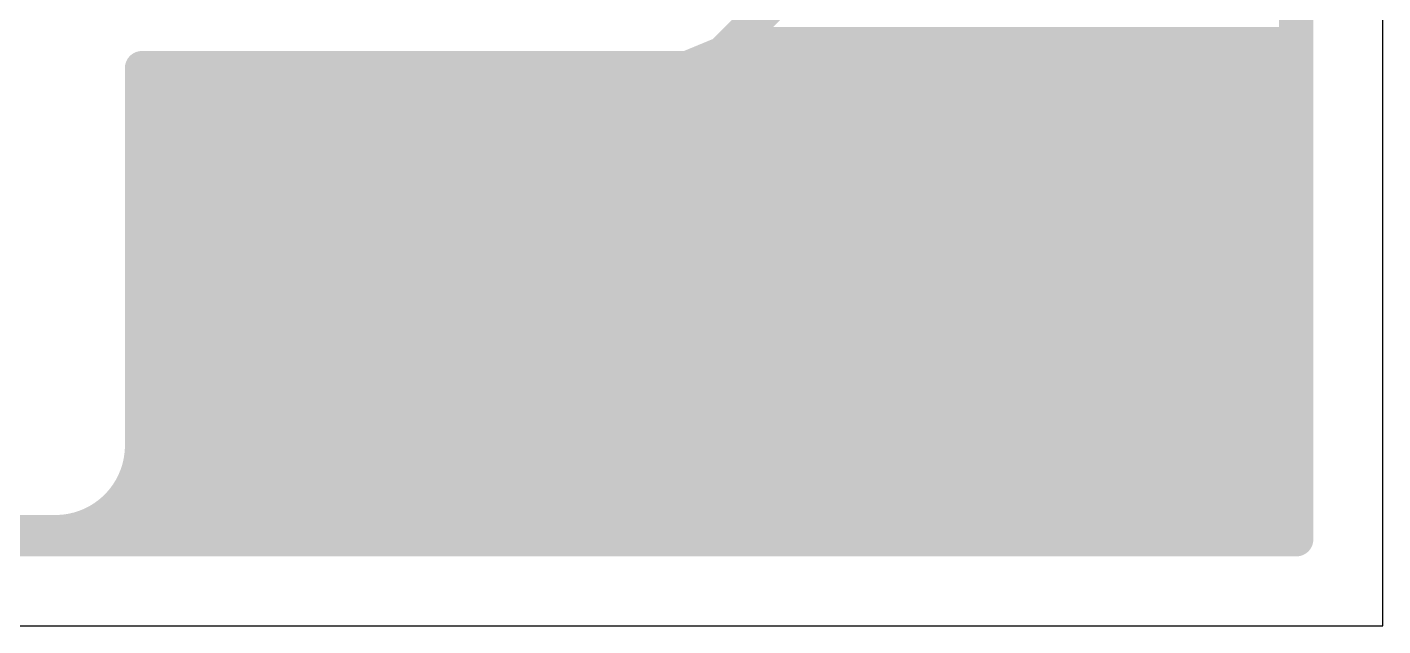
# Model space of a CAD drawing. Extents: x 0 to 49.2, y 0 to 53.3.
# Drawn here: x 29.39 to 49.2, y 0 to 8.76 of the extents above; entities that cross this region are included whole.
import ezdxf

# ---------------------------------------------------------------- set-up
doc = ezdxf.new("R2010")
doc.units = 0
doc.layers.add('1', color=14, linetype='CONTINUOUS')
doc.layers.add('20', color=178, linetype='CONTINUOUS')

msp = doc.modelspace()

# ---------------------------------------------------------------- linework, layer by layer
at = {"layer": '1', "const_width": 0.5004}
for points in [[(47.9338, 52.0638), (47.9338, 1.2662)], [(39.5496, 8.3693), (41.2121, 10.0318)], [(39.6868, 8.5065), (47.9338, 8.5065)], [(39.0375, 8.1572), (39.5496, 8.3693)], [(31.0689, 2.5886), (31.0689, 8.1572)], [(31.0689, 8.1572), (39.0375, 8.1572)], [(31.0689, 8.0061), (47.9338, 8.0061)], [(31.0689, 7.5057), (47.9338, 7.5057)], [(31.0689, 7.0053), (47.9338, 7.0053)], [(31.0689, 6.505), (47.9338, 6.505)], [(31.0689, 6.0046), (47.9338, 6.0046)], [(31.0689, 5.5042), (47.9338, 5.5042)], [(31.0689, 5.0038), (47.9338, 5.0038)], [(31.0689, 4.5034), (47.9338, 4.5034)], [(31.0689, 4.003), (47.9338, 4.003)], [(31.0689, 3.5027), (47.9338, 3.5027)], [(31.0689, 3.0023), (47.9338, 3.0023)], [(31.061, 2.4894), (31.0689, 2.5886)], [(31.0223, 2.2944), (31.0455, 2.3911)], [(31.0455, 2.3911), (31.061, 2.4894)], [(31.062, 2.5019), (47.9338, 2.5019)], [(30.9534, 2.1078), (30.9915, 2.1997)], [(30.9915, 2.1997), (31.0223, 2.2944)], [(30.7978, 1.8538), (30.8563, 1.9343)], [(30.8563, 1.9343), (30.9083, 2.0192)], [(30.8975, 2.0015), (47.9338, 2.0015)], [(30.9083, 2.0192), (30.9534, 2.1078)], [(30.6628, 1.7078), (30.7332, 1.7782)], [(30.7332, 1.7782), (30.7978, 1.8538)], [(30.3332, 1.4876), (30.4218, 1.5327)], [(30.4218, 1.5327), (30.5067, 1.5847)], [(30.5067, 1.5847), (30.5872, 1.6432)], [(30.5872, 1.6432), (30.6628, 1.7078)], [(13.4546, 1.3721), (29.8524, 1.3721)], [(29.8524, 1.3721), (29.9516, 1.3799)], [(29.9516, 1.3799), (30.0499, 1.3955)], [(30.0499, 1.3955), (30.1466, 1.4187)], [(30.1466, 1.4187), (30.2413, 1.4495)], [(30.2413, 1.4495), (30.3332, 1.4876)], [(30.3598, 1.5011), (47.9338, 1.5011)], [(47.9338, 1.2662), (1.2662, 1.2662)]]:
    msp.add_lwpolyline(points, dxfattribs=at)
at = {"layer": '1', "const_width": 0.2502}
for points in [[(39.6868, 8.6316, 1), (39.6868, 8.3814)], [(47.9338, 8.3814, 1), (47.9338, 8.6316)], [(39.4611, 8.4578, 1), (39.638, 8.2809)], [(39.5974, 8.2537, 1), (39.5017, 8.4849)], [(31.0689, 8.2823, 1), (31.0689, 8.0321)], [(31.1939, 8.1572, 1), (30.9438, 8.1572)], [(38.9897, 8.2728, 1), (39.0854, 8.0416)], [(39.0375, 8.0321, 1), (39.0375, 8.2823)], [(31.0689, 8.1312, 1), (31.0689, 7.881)], [(47.9338, 7.881, 1), (47.9338, 8.1312)], [(31.0689, 7.6308, 1), (31.0689, 7.3806)], [(47.9338, 7.3806, 1), (47.9338, 7.6308)], [(31.0689, 7.1304, 1), (31.0689, 6.8802)], [(47.9338, 6.8802, 1), (47.9338, 7.1304)], [(31.0689, 6.6301, 1), (31.0689, 6.3799)], [(47.9338, 6.3799, 1), (47.9338, 6.6301)], [(31.0689, 6.1297, 1), (31.0689, 5.8795)], [(47.9338, 5.8795, 1), (47.9338, 6.1297)], [(31.0689, 5.6293, 1), (31.0689, 5.3791)], [(47.9338, 5.3791, 1), (47.9338, 5.6293)], [(31.0689, 5.1289, 1), (31.0689, 4.8787)], [(47.9338, 4.8787, 1), (47.9338, 5.1289)], [(31.0689, 4.6285, 1), (31.0689, 4.3783)], [(47.9338, 4.3783, 1), (47.9338, 4.6285)], [(31.0689, 4.1281, 1), (31.0689, 3.878)], [(47.9338, 3.878, 1), (47.9338, 4.1281)], [(31.0689, 3.6278, 1), (31.0689, 3.3776)], [(47.9338, 3.3776, 1), (47.9338, 3.6278)], [(31.0689, 3.1274, 1), (31.0689, 2.8772)], [(47.9338, 2.8772, 1), (47.9338, 3.1274)], [(31.1936, 2.5788, 1), (30.9441, 2.5984)], [(31.1671, 2.3619, 1), (30.9238, 2.4203)], [(30.9363, 2.4992, 1), (31.1858, 2.4796)], [(31.062, 2.627, 1), (31.062, 2.3768)], [(31.1846, 2.4698, 1), (30.9375, 2.509)], [(30.9438, 2.5886, 1), (31.1939, 2.5886)], [(47.9338, 2.3768, 1), (47.9338, 2.627)], [(31.1071, 2.1519, 1), (30.8759, 2.2476)], [(30.9006, 2.3236, 1), (31.1439, 2.2652)], [(31.1412, 2.2557, 1), (30.9033, 2.333)], [(30.9219, 2.4107, 1), (31.169, 2.3715)], [(30.9575, 1.8608, 1), (30.7551, 2.0079)], [(30.8975, 2.1266, 1), (30.8975, 1.8764)], [(30.7968, 2.076, 1), (31.0197, 1.9624)], [(31.0149, 1.9538, 1), (30.8016, 2.0845)], [(30.8379, 2.1557, 1), (31.069, 2.0599)], [(31.0649, 2.051, 1), (30.842, 2.1646)], [(30.8725, 2.2384, 1), (31.1105, 2.1611)], [(47.9338, 1.8764, 1), (47.9338, 2.1266)], [(30.638, 1.8594, 1), (30.8283, 1.6969)], [(30.8216, 1.6897, 1), (30.6447, 1.8666)], [(30.6966, 1.9274, 1), (30.899, 1.7803)], [(30.8929, 1.7726, 1), (30.7027, 1.9351)], [(30.7496, 1.9997, 1), (30.9629, 1.869)], [(30.4786, 1.4213, 1), (30.365, 1.6442)], [(30.4331, 1.6859, 1), (30.5802, 1.4835)], [(30.572, 1.4781, 1), (30.4413, 1.6914)], [(30.5059, 1.7383, 1), (30.6684, 1.5481)], [(30.6607, 1.542, 1), (30.5136, 1.7444)], [(30.5744, 1.7963, 1), (30.7513, 1.6194)], [(30.7441, 1.6127, 1), (30.5816, 1.8029)], [(29.8426, 1.4969, 1), (29.8622, 1.2474)], [(29.932, 1.5035, 1), (29.9712, 1.2564)], [(29.8524, 1.247, 1), (29.8524, 1.4972)], [(30.0207, 1.5172, 1), (30.0791, 1.2739)], [(29.9614, 1.2552, 1), (29.9418, 1.5047)], [(30.108, 1.5377, 1), (30.1853, 1.2998)], [(30.0694, 1.272, 1), (30.0303, 1.5191)], [(30.1934, 1.5651, 1), (30.2891, 1.3339)], [(30.1758, 1.2971, 1), (30.1174, 1.5404)], [(30.2799, 1.3305, 1), (30.2026, 1.5685)], [(30.2764, 1.599, 1), (30.39, 1.3761)], [(30.3598, 1.6262, 1), (30.3598, 1.376)], [(30.381, 1.372, 1), (30.2853, 1.6031)], [(30.3565, 1.6394, 1), (30.4872, 1.4261)], [(47.9338, 1.376, 1), (47.9338, 1.6262)], [(47.8087, 1.2662, 1), (48.0589, 1.2662)], [(47.9338, 1.1411, 1), (47.9338, 1.3913)]]:
    msp.add_lwpolyline(points, format="xyb", dxfattribs=at)
at = {"layer": '20'}
for p, q in [((49.2, 0), (49.2, 53.33)), ((0, 0), (49.2, 0))]:
    msp.add_line(p, q, dxfattribs=at)

doc.saveas('drawing.dxf')
